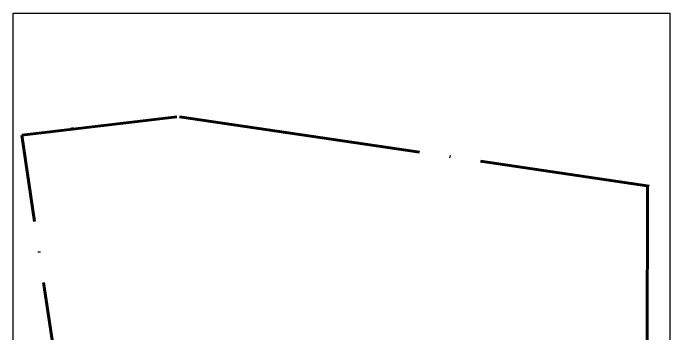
# Model space of a CAD drawing. Header units: metres. Extents: x -353 to 1688, y -477 to 135.
# Drawn here: x 1623.1 to 1688.1, y -310.3 to -278.6 of the extents above; entities that cross this region are included whole.
import ezdxf

# ---------------------------------------------------------------- set-up
doc = ezdxf.new("R2010")
doc.units = ezdxf.units.M
doc.header["$MEASUREMENT"] = 0
doc.linetypes.add('ACAD_ISO04W100', pattern=[30, 24, -3, 0, -3])
doc.layers.add('SITE BOUNDARY', color=6, linetype='ACAD_ISO04W100', lineweight=60)
doc.layers.add('WALL', color=2, linetype='Continuous', lineweight=40)

msp = doc.modelspace()

# ---------------------------------------------------------------- linework, layer by layer
for p, q in [((1623.12421, -278.61655), (1688.09085, -278.61655)), ((1623.12421, -371.11143), (1623.12421, -278.61655)), ((1688.09085, -278.61655), (1688.09085, -371.11143))]:
    msp.add_line(p, q)
at = {"layer": 'SITE BOUNDARY'}
for p, q in [((1623.98025, -290.67153), (1639.30502, -288.87191)), ((1639.56748, -288.87578), (1686.03725, -295.72605)), ((1626.46431, -290.37982), (1626.4533, -290.30546)), ((1628.94837, -290.08811), (1628.92636, -289.93939)), ((1634.05969, -358.76499), (1623.98025, -290.67153)), ((1685.89426, -295.70497), (1685.71081, -360.79856))]:
    msp.add_line(p, q, dxfattribs=at)
at = {"layer": 'WALL'}
msp.add_line((1662.80236, -292.30091), (1662.80236, -292.30091), dxfattribs=at)

doc.saveas('drawing.dxf')
